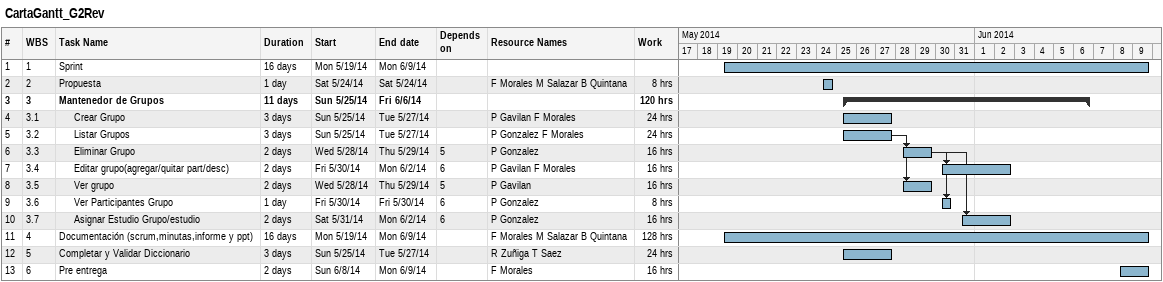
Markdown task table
CartaGantt_G2Rev

| ID | WBS | Task | Duration | Start | Finish | Predecessors | Resources | Work (h) |
|---|---|---|---|---|---|---|---|---|
| 1 | 1 | Sprint | 16d | 2014-05-19 | 2014-06-09 |  |  |  |
| 2 | 2 | Propuesta | 1d | 2014-05-24 | 2014-05-24 |  | F Morales M Salazar B Quintana | 8 |
| 3 | 3 | **Mantenedor de Grupos** | 11d | 2014-05-25 | 2014-06-06 |  |  | 120 |
| 4 | 3.1 | Crear Grupo | 3d | 2014-05-25 | 2014-05-27 |  | P Gavilan F Morales | 24 |
| 5 | 3.2 | Listar Grupos | 3d | 2014-05-25 | 2014-05-27 |  | P Gonzalez F Morales | 24 |
| 6 | 3.3 | Eliminar Grupo | 2d | 2014-05-28 | 2014-05-29 | 5 | P Gonzalez | 16 |
| 7 | 3.4 | Editar grupo(agregar/quitar part/desc) | 2d | 2014-05-30 | 2014-06-02 | 6 | P Gavilan F Morales | 16 |
| 8 | 3.5 | Ver grupo | 2d | 2014-05-28 | 2014-05-29 | 5 | P Gavilan | 16 |
| 9 | 3.6 | Ver Participantes Grupo | 1d | 2014-05-30 | 2014-05-30 | 6 | P Gonzalez | 8 |
| 10 | 3.7 | Asignar Estudio Grupo/estudio | 2d | 2014-05-31 | 2014-06-02 | 6 | P Gonzalez | 16 |
| 11 | 4 | Documentación (scrum,minutas,informe y ppt) | 16d | 2014-05-19 | 2014-06-09 |  | F Morales M Salazar B Quintana | 128 |
| 12 | 5 | Completar y Validar Diccionario | 3d | 2014-05-25 | 2014-05-27 |  | R Zuñiga T Saez | 24 |
| 13 | 6 | Pre entrega | 2d | 2014-06-08 | 2014-06-09 |  | F Morales | 16 |
